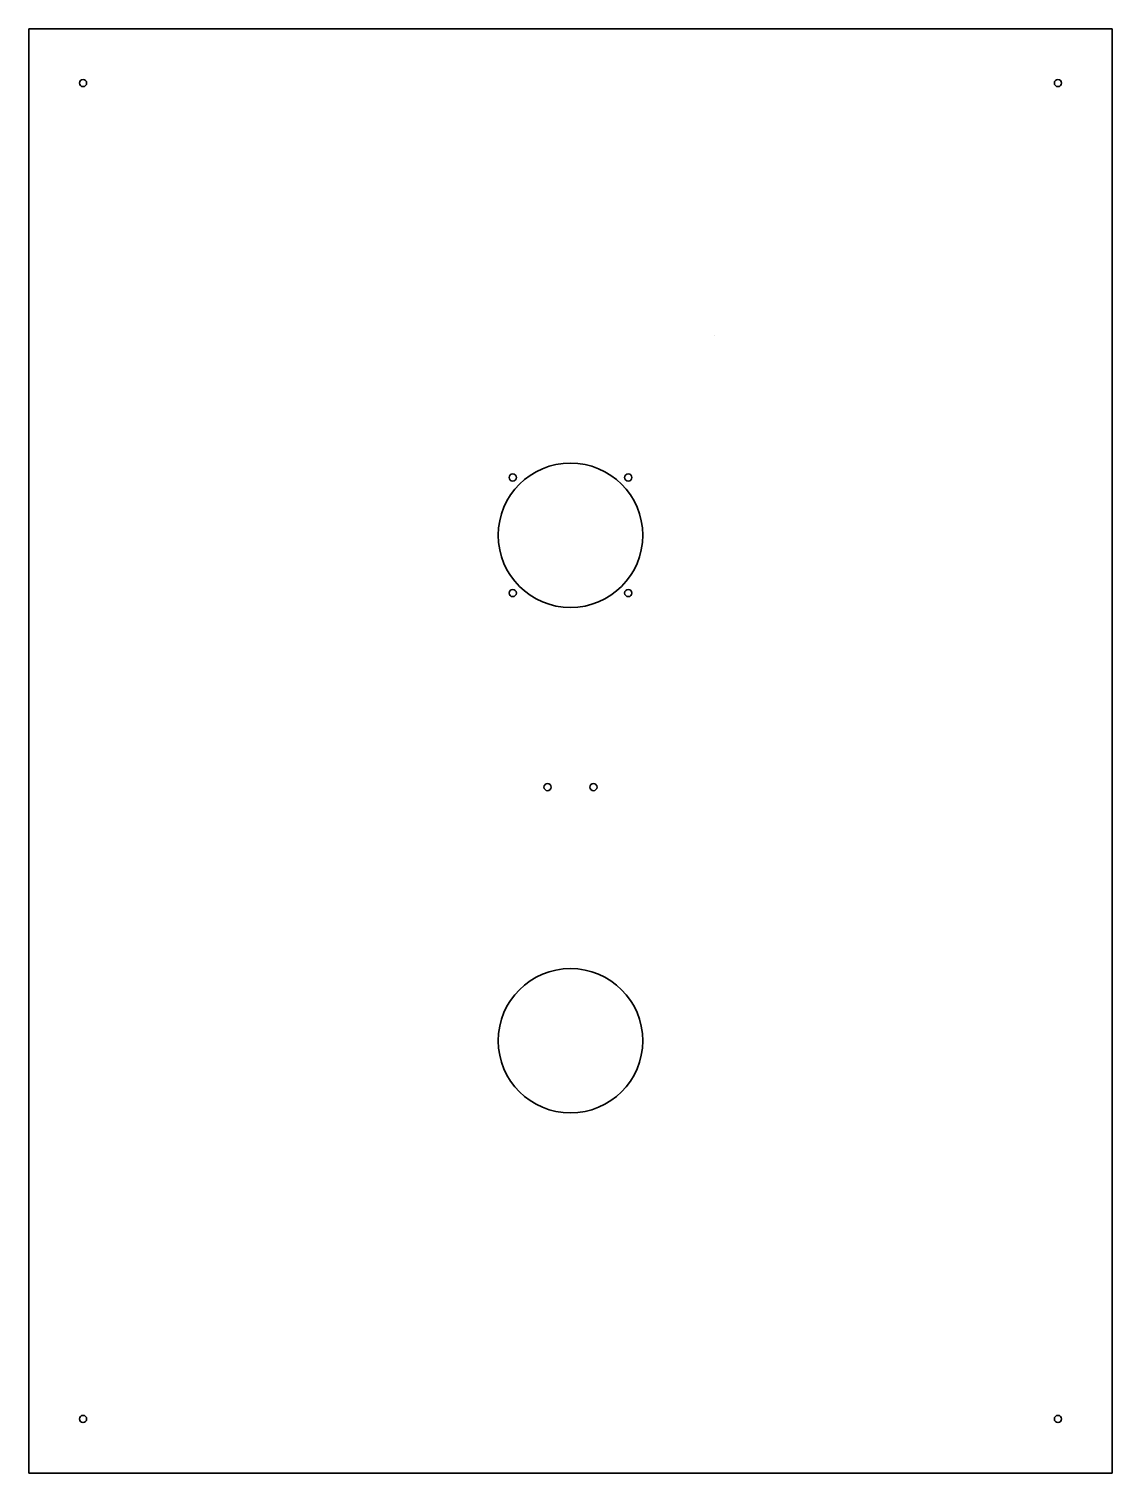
# Model space of a CAD drawing. Header units: millimetres. Extents: x 5 to 305, y -405 to -5.
import ezdxf

# ---------------------------------------------------------------- set-up
doc = ezdxf.new("R2010")
doc.units = ezdxf.units.MM
doc.header["$MEASUREMENT"] = 0
doc.layers.add('Layer 1', color=7, linetype='Continuous')

# ---------------------------------------------------------------- blocks, each defined once
blk = doc.blocks.new('block 3')
at = {"layer": 'Layer 1', "color": 12, "lineweight": 35, "true_color": 0xc01717}
blk.add_lwpolyline([(195, -90), (195, -90)], dxfattribs=at)
blk = doc.blocks.new('block 4')
at = {"layer": 'Layer 1', "color": 12, "lineweight": 35, "true_color": 0xc01717}
blk.add_open_spline([(20, -389), (20.55, -389), (21, -389.45), (21, -390), (21, -390.55), (20.55, -391), (20, -391), (19.45, -391), (19, -390.55), (19, -390), (19, -389.45), (19.45, -389), (20, -389)], degree=3, knots=[0, 0, 0, 0, 1, 1, 1, 2, 2, 2, 3, 3, 3, 4, 4, 4, 4], dxfattribs=at)
blk = doc.blocks.new('block 5')
at = {"layer": 'Layer 1', "color": 12, "lineweight": 35, "true_color": 0xc01717}
blk.add_open_spline([(20, -19), (20.55, -19), (21, -19.45), (21, -20), (21, -20.55), (20.55, -21), (20, -21), (19.45, -21), (19, -20.55), (19, -20), (19, -19.45), (19.45, -19), (20, -19)], degree=3, knots=[0, 0, 0, 0, 1, 1, 1, 2, 2, 2, 3, 3, 3, 4, 4, 4, 4], dxfattribs=at)
blk = doc.blocks.new('block 6')
at = {"layer": 'Layer 1', "color": 12, "lineweight": 35, "true_color": 0xc01717}
blk.add_open_spline([(290, -19), (290.55, -19), (291, -19.45), (291, -20), (291, -20.55), (290.55, -21), (290, -21), (289.45, -21), (289, -20.55), (289, -20), (289, -19.45), (289.45, -19), (290, -19)], degree=3, knots=[0, 0, 0, 0, 1, 1, 1, 2, 2, 2, 3, 3, 3, 4, 4, 4, 4], dxfattribs=at)
blk = doc.blocks.new('block 7')
at = {"layer": 'Layer 1', "color": 12, "lineweight": 35, "true_color": 0xc01717}
blk.add_open_spline([(290, -389), (290.55, -389), (291, -389.45), (291, -390), (291, -390.55), (290.55, -391), (290, -391), (289.45, -391), (289, -390.55), (289, -390), (289, -389.45), (289.45, -389), (290, -389)], degree=3, knots=[0, 0, 0, 0, 1, 1, 1, 2, 2, 2, 3, 3, 3, 4, 4, 4, 4], dxfattribs=at)
blk = doc.blocks.new('block 2')
at = {"layer": 'Layer 1'}
for name in ['block 5', 'block 6', 'block 3', 'block 4', 'block 7']:
    blk.add_blockref(name, (0, 0), dxfattribs=at)
blk = doc.blocks.new('block 9')
at = {"layer": 'Layer 1', "color": 12, "lineweight": 35, "true_color": 0xc01717}
blk.add_open_spline([(139, -128.25), (139.55, -128.25), (140, -128.7), (140, -129.25), (140, -129.8), (139.55, -130.25), (139, -130.25), (138.45, -130.25), (138, -129.8), (138, -129.25), (138, -128.7), (138.45, -128.25), (139, -128.25)], degree=3, knots=[0, 0, 0, 0, 1, 1, 1, 2, 2, 2, 3, 3, 3, 4, 4, 4, 4], dxfattribs=at)
blk = doc.blocks.new('block 10')
at = {"layer": 'Layer 1', "color": 12, "lineweight": 35, "true_color": 0xc01717}
blk.add_open_spline([(171, -128.25), (171.55, -128.25), (172, -128.7), (172, -129.25), (172, -129.8), (171.55, -130.25), (171, -130.25), (170.45, -130.25), (170, -129.8), (170, -129.25), (170, -128.7), (170.45, -128.25), (171, -128.25)], degree=3, knots=[0, 0, 0, 0, 1, 1, 1, 2, 2, 2, 3, 3, 3, 4, 4, 4, 4], dxfattribs=at)
blk = doc.blocks.new('block 11')
at = {"layer": 'Layer 1', "color": 12, "lineweight": 35, "true_color": 0xc01717}
blk.add_open_spline([(139, -160.25), (139.55, -160.25), (140, -160.7), (140, -161.25), (140, -161.8), (139.55, -162.25), (139, -162.25), (138.45, -162.25), (138, -161.8), (138, -161.25), (138, -160.7), (138.45, -160.25), (139, -160.25)], degree=3, knots=[0, 0, 0, 0, 1, 1, 1, 2, 2, 2, 3, 3, 3, 4, 4, 4, 4], dxfattribs=at)
blk = doc.blocks.new('block 12')
at = {"layer": 'Layer 1', "color": 12, "lineweight": 35, "true_color": 0xc01717}
blk.add_open_spline([(171, -160.25), (171.55, -160.25), (172, -160.7), (172, -161.25), (172, -161.8), (171.55, -162.25), (171, -162.25), (170.45, -162.25), (170, -161.8), (170, -161.25), (170, -160.7), (170.45, -160.25), (171, -160.25)], degree=3, knots=[0, 0, 0, 0, 1, 1, 1, 2, 2, 2, 3, 3, 3, 4, 4, 4, 4], dxfattribs=at)
blk = doc.blocks.new('block 8')
at = {"layer": 'Layer 1'}
for name in ['block 9', 'block 10', 'block 11', 'block 12']:
    blk.add_blockref(name, (0, 0), dxfattribs=at)
blk = doc.blocks.new('block 13')
at = {"layer": 'Layer 1', "color": 12, "lineweight": 35, "true_color": 0xc01717}
for points in [[(148.65, -214), (149.2, -214), (149.65, -214.45), (149.65, -215), (149.65, -215.55), (149.2, -216), (148.65, -216), (148.1, -216), (147.65, -215.55), (147.65, -215), (147.65, -214.45), (148.1, -214), (148.65, -214)], [(161.35, -214), (161.9, -214), (162.35, -214.45), (162.35, -215), (162.35, -215.55), (161.9, -216), (161.35, -216), (160.8, -216), (160.35, -215.55), (160.35, -215), (160.35, -214.45), (160.8, -214), (161.35, -214)]]:
    blk.add_open_spline(points, degree=3, knots=[0, 0, 0, 0, 1, 1, 1, 2, 2, 2, 3, 3, 3, 4, 4, 4, 4], dxfattribs=at)

msp = doc.modelspace()

# ---------------------------------------------------------------- linework, layer by layer
at = {"layer": 'Layer 1', "color": 250, "lineweight": 35, "true_color": 0x1c1c1b}
msp.add_lwpolyline([(305, -405), (5, -405), (5, -5), (305, -5), (305, -405)], dxfattribs=at)
for points in [[(135, -145.25), (135, -134.2), (143.95, -125.25), (155, -125.25), (166.05, -125.25), (175, -134.2), (175, -145.25), (175, -156.3), (166.05, -165.25), (155, -165.25), (143.95, -165.25), (135, -156.3), (135, -145.25)], [(135, -285.25), (135, -274.2), (143.95, -265.25), (155, -265.25), (166.05, -265.25), (175, -274.2), (175, -285.25), (175, -296.3), (166.05, -305.25), (155, -305.25), (143.95, -305.25), (135, -296.3), (135, -285.25)]]:
    msp.add_open_spline(points, degree=3, knots=[0, 0, 0, 0, 1, 1, 1, 2, 2, 2, 3, 3, 3, 4, 4, 4, 4], dxfattribs=at)

# ---------------------------------------------------------------- block references
at = {"layer": 'Layer 1'}
for name in ['block 2', 'block 8', 'block 13']:
    msp.add_blockref(name, (0, 0), dxfattribs=at)

doc.saveas('drawing.dxf')
